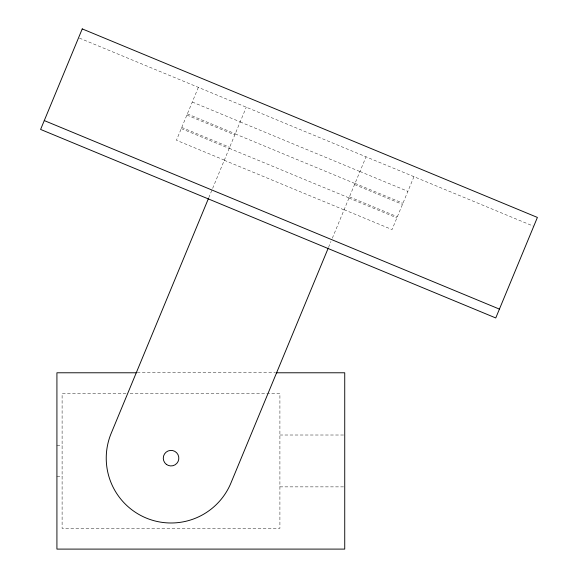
<?xml version="1.0" encoding="UTF-8"?>
<svg xmlns="http://www.w3.org/2000/svg" width="578" height="578" viewBox="0 0 578 578"><rect width="100%" height="100%" fill="white"/><g stroke="black" fill="none" stroke-linecap="round" stroke-linejoin="round"><path stroke-width="0.43" stroke-dasharray="2.89 2.17" d="M198.355 87.365L176.442 140.259L224.358 160.106M208.766 197.734L246.264 107.212M328.542 247.348L330.97 241.496M332.336 238.187L366.04 156.826M413.949 176.673L392.043 229.56L344.134 209.72M137.217 372.781L275.258 372.781M126.004 393.524L62.106 393.524L62.106 528.357L279.911 528.357L279.911 393.524L129.609 393.524M279.911 435.01L343.831 435.01M56.919 445.385L62.106 445.385M56.919 476.496L62.106 476.496M279.911 486.871L343.831 486.871M79.41 38.097L533.732 226.287M192.279 102.031L240.188 121.879M359.964 171.493L407.88 191.34M240.166 121.936L359.942 171.55M187.351 113.924L235.26 133.771M355.044 183.385L402.953 203.232M235.203 133.915L354.979 183.529M186.875 115.08L234.784 134.927M354.56 184.541L402.469 204.388M181.759 127.435L229.668 147.282M349.444 196.896L397.353 216.736M229.249 148.293L349.025 197.907M181.275 128.591L229.184 148.438M348.968 198.052L396.876 217.899M224.286 160.265L344.062 209.879"/><path stroke-width="0.87" d="M208.434 198.543L111.171 433.363A64.823 64.823 0 0 0 146.248 518.054A64.823 64.823 0 0 0 230.947 482.977L328.21 248.157M136.314 372.781L56.919 372.781L56.919 549.1L344.734 549.1L344.734 372.781L276.161 372.781M44.268 120.571L499.421 309.107M82.242 28.9L40.605 129.429L495.758 317.958L537.395 217.429L82.242 28.9M166.32 464.336A7.781 7.781 0 0 0 178.768 459.185A7.781 7.781 0 0 0 168.082 450.977A7.781 7.781 0 0 0 166.32 464.336"/></g></svg>
